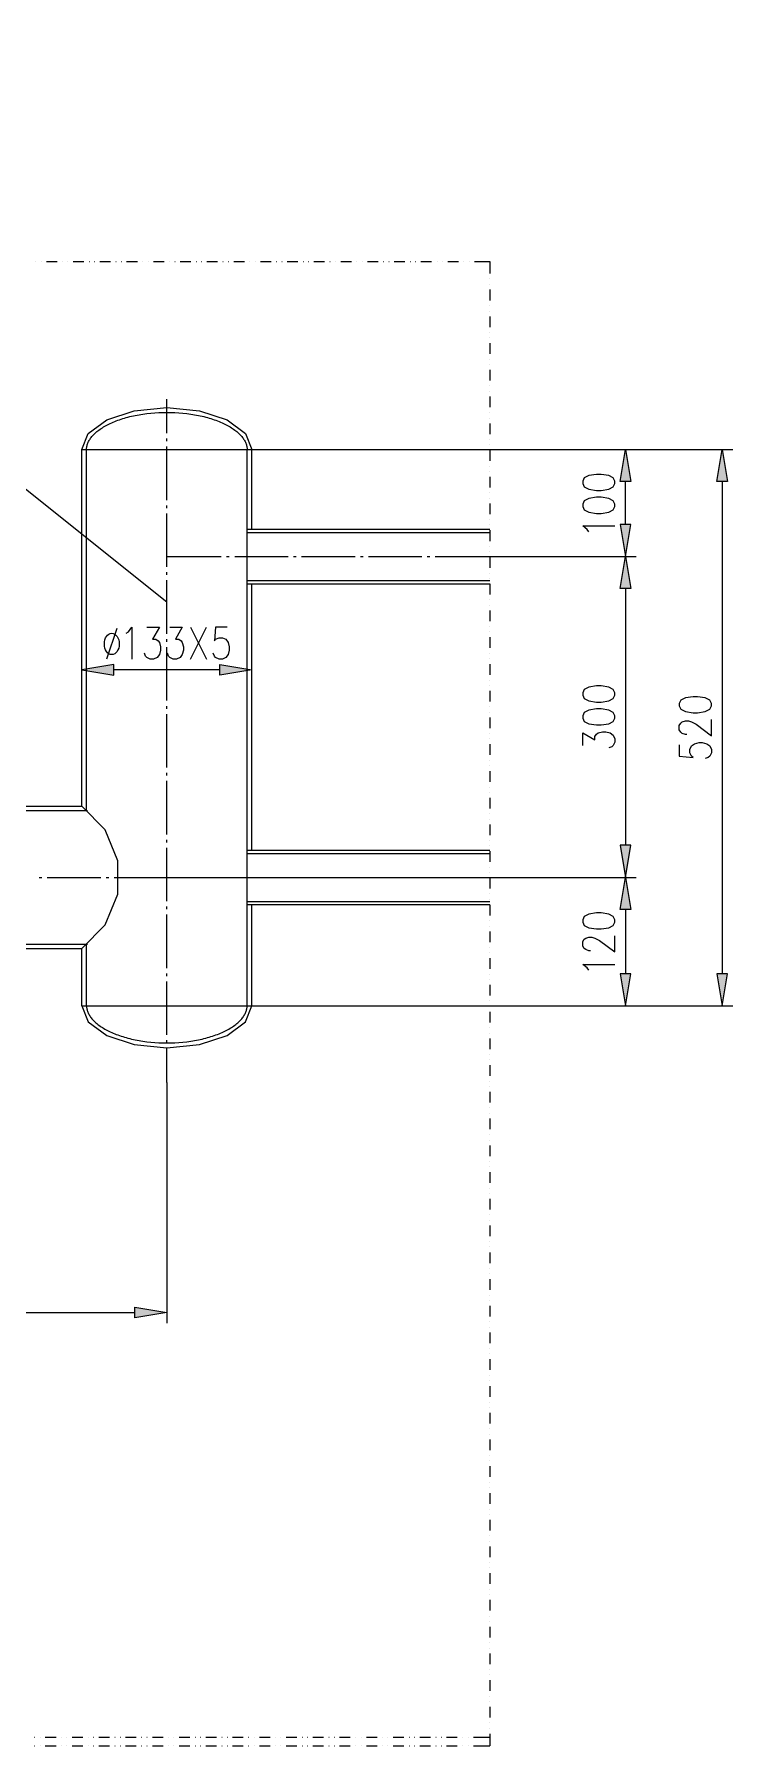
# Model space of a CAD drawing. Header units: millimetres. Extents: x 0 to 829, y 0 to 586.
# Drawn here: x 519.4 to 583.7, y 88.4 to 246.1 of the extents above; entities that cross this region are included whole.
import ezdxf

# ---------------------------------------------------------------- set-up
doc = ezdxf.new("R2010")
doc.units = ezdxf.units.MM

msp = doc.modelspace()

# ---------------------------------------------------------------- hatches: boundary and pattern name
h = msp.add_hatch(color=0)
h.dxf.hatch_style = 2
h.paths.add_polyline_path([(573.3415, 204.872167), (573.835389, 207.828444), (574.329278, 204.872167)])
h = msp.add_hatch(color=0)
h.dxf.hatch_style = 2
h.paths.add_polyline_path([(582.235028, 204.872167), (582.725389, 207.828444), (583.219278, 204.872167)])
h = msp.add_hatch(color=0)
h.dxf.hatch_style = 2
h.paths.add_polyline_path([(573.3415, 200.928111), (573.835389, 197.968306), (574.329278, 200.928111)])
h = msp.add_hatch(color=0)
h.dxf.hatch_style = 2
h.paths.add_polyline_path([(573.3415, 195.012028), (573.835389, 197.968306), (574.329278, 195.012028)])
h = msp.add_hatch(color=0)
h.dxf.hatch_style = 2
h.paths.add_polyline_path([(526.693694, 188.012917), (523.737417, 187.519028), (526.693694, 187.025139)])
h = msp.add_hatch(color=0)
h.dxf.hatch_style = 2
h.paths.add_polyline_path([(536.455056, 188.012917), (539.411333, 187.519028), (536.455056, 187.025139)])
h = msp.add_hatch(color=0)
h.dxf.hatch_style = 2
h.paths.add_polyline_path([(573.3415, 171.351222), (573.835389, 168.391417), (574.329278, 171.351222)])
h = msp.add_hatch(color=0)
h.dxf.hatch_style = 2
h.paths.add_polyline_path([(573.3415, 165.435139), (573.835389, 168.391417), (574.329278, 165.435139)])
h = msp.add_hatch(color=0)
h.dxf.hatch_style = 2
h.paths.add_polyline_path([(573.3415, 159.519056), (573.835389, 156.562778), (574.329278, 159.519056)])
h = msp.add_hatch(color=0)
h.dxf.hatch_style = 2
h.paths.add_polyline_path([(582.235028, 159.519056), (582.725389, 156.562778), (583.219278, 159.519056)])
h = msp.add_hatch(color=0)
h.dxf.hatch_style = 2
h.paths.add_polyline_path([(528.616333, 128.770944), (531.572611, 128.280583), (528.616333, 127.786694)])

# ---------------------------------------------------------------- linework, layer by layer
at = {"color": 0, "lineweight": 0}
for points in [[(531.572611, 193.759667), (456.078167, 254.176389)], [(519.4935, 225.160417), (519.511139, 225.160417)], [(519.983861, 225.160417), (520.0015, 225.160417)], [(520.47775, 225.160417), (521.465528, 225.160417)], [(521.955889, 225.160417), (521.973528, 225.160417)], [(522.449778, 225.160417), (522.467417, 225.160417)], [(522.943667, 225.160417), (523.927917, 225.160417)], [(524.421806, 225.160417), (524.439444, 225.160417)], [(524.915694, 225.160417), (524.933333, 225.160417)], [(525.409583, 225.160417), (526.393833, 225.160417)], [(526.887722, 225.160417), (526.905361, 225.160417)], [(527.378083, 225.160417), (527.395722, 225.160417)], [(527.871972, 225.160417), (528.85975, 225.160417)], [(529.350111, 225.160417), (529.36775, 225.160417)], [(529.844, 225.160417), (529.861639, 225.160417)], [(530.337889, 225.160417), (531.322139, 225.160417)], [(531.816028, 225.160417), (531.833667, 225.160417)], [(532.309917, 225.160417), (532.327556, 225.160417)], [(532.803806, 225.160417), (533.788056, 225.160417)], [(534.281944, 225.160417), (534.299583, 225.160417)], [(534.775833, 225.160417), (534.793472, 225.160417)], [(535.266194, 225.160417), (536.253972, 225.160417)], [(536.744333, 225.160417), (536.761972, 225.160417)], [(537.238222, 225.160417), (537.255861, 225.160417)], [(537.732111, 225.160417), (538.716361, 225.160417)], [(539.21025, 225.160417), (539.227889, 225.160417)], [(539.704139, 225.160417), (539.721778, 225.160417)], [(540.198028, 225.160417), (541.182278, 225.160417)], [(541.676167, 225.160417), (541.693806, 225.160417)], [(542.170056, 225.160417), (542.187694, 225.160417)], [(542.660417, 225.160417), (543.648194, 225.160417)], [(544.142083, 225.160417), (544.159722, 225.160417)], [(544.632444, 225.160417), (544.650083, 225.160417)], [(545.126333, 225.160417), (546.110583, 225.160417)], [(546.604472, 225.160417), (546.622111, 225.160417)], [(547.098361, 225.160417), (547.116, 225.160417)], [(547.59225, 225.160417), (548.5765, 225.160417)], [(549.070389, 225.160417), (549.088028, 225.160417)], [(549.564278, 225.160417), (549.581917, 225.160417)], [(550.054639, 225.160417), (551.042417, 225.160417)], [(551.536306, 225.160417), (551.553944, 225.160417)], [(552.026667, 225.160417), (552.044306, 225.160417)], [(552.520556, 225.160417), (553.504806, 225.160417)], [(553.998694, 225.160417), (554.016333, 225.160417)], [(554.492583, 225.160417), (554.510222, 225.160417)], [(554.986472, 225.160417), (555.970722, 225.160417)], [(556.464611, 225.160417), (556.48225, 225.160417)], [(556.9585, 225.160417), (556.976139, 225.160417)], [(557.448861, 225.160417), (558.436639, 225.160417)], [(558.930528, 225.160417), (558.948167, 225.160417)], [(559.420889, 225.160417), (559.438528, 225.160417)], [(559.914778, 225.160417), (561.322361, 225.160417)], [(561.322361, 225.160417), (561.322361, 224.045639)], [(561.322361, 223.55175), (561.34, 223.55175)], [(561.322361, 223.057861), (561.34, 223.057861)], [(561.322361, 222.5675), (561.322361, 221.579722)], [(561.322361, 221.085833), (561.34, 221.085833)], [(561.322361, 220.595472), (561.34, 220.595472)], [(561.322361, 220.101583), (561.322361, 219.117333)], [(561.322361, 218.623444), (561.34, 218.623444)], [(561.322361, 218.129556), (561.34, 218.129556)], [(561.322361, 217.635667), (561.322361, 216.651417)], [(561.322361, 216.157528), (561.34, 216.157528)], [(561.322361, 215.663639), (561.34, 215.663639)], [(561.322361, 215.173278), (561.322361, 214.1855)], [(561.322361, 213.691611), (561.34, 213.691611)], [(561.322361, 213.20125), (561.34, 213.20125)], [(523.737417, 207.828444), (524.333611, 209.310111), (526.030472, 210.566), (528.574, 211.405611), (531.572611, 211.701944), (534.57475, 211.405611), (537.118278, 210.566), (538.815139, 209.310111), (539.411333, 207.828444)], [(531.572611, 209.331278), (531.572611, 212.474528)], [(561.322361, 212.707361), (561.322361, 211.723111)], [(524.178389, 207.828444), (524.181917, 207.902528), (524.185444, 207.976611), (524.196028, 208.047167), (524.210139, 208.12125), (524.22425, 208.195333), (524.245417, 208.269417), (524.270111, 208.3435), (524.298333, 208.417583), (524.330083, 208.495194), (524.365361, 208.569278), (524.407694, 208.646889), (524.453556, 208.720972), (524.499417, 208.798583), (524.552333, 208.872667), (524.612306, 208.950278), (524.672278, 209.024361), (524.739306, 209.101972), (524.809861, 209.179583), (524.883944, 209.253667), (524.961556, 209.32775), (525.046222, 209.405361), (525.134417, 209.479444), (525.226139, 209.55), (525.321389, 209.624083), (525.420167, 209.694639), (525.526, 209.765194), (525.631833, 209.83575), (525.744722, 209.906306), (525.861139, 209.973333), (525.977556, 210.040361), (526.101028, 210.107389), (526.228028, 210.170889), (526.358556, 210.230861), (526.492611, 210.294361), (526.630194, 210.354333), (526.767778, 210.410778), (526.912417, 210.467222), (527.057056, 210.523667), (527.205222, 210.576583), (527.360444, 210.6295), (527.512139, 210.678889), (527.670889, 210.72475), (527.829639, 210.770611), (527.991917, 210.816472), (528.157722, 210.858806), (528.323528, 210.897611), (528.492861, 210.936417), (528.662194, 210.971694), (528.835056, 211.006972), (529.011444, 211.038722), (529.187833, 211.066944), (529.364222, 211.095167), (529.544139, 211.123389), (529.724056, 211.144556), (530.087417, 211.186889), (530.457833, 211.218639), (530.82825, 211.239806), (531.198667, 211.253917), (531.572611, 211.257444), (531.946556, 211.253917), (532.3205, 211.239806), (532.690917, 211.218639), (533.061333, 211.186889), (533.424694, 211.144556), (533.604611, 211.123389), (533.784528, 211.095167), (533.960917, 211.066944), (534.137306, 211.038722), (534.313694, 211.006972), (534.483028, 210.971694), (534.655889, 210.936417), (534.825222, 210.897611), (534.991028, 210.858806), (535.156833, 210.816472), (535.319111, 210.770611), (535.477861, 210.72475), (535.636611, 210.678889), (535.788306, 210.6295), (535.94, 210.576583), (536.091694, 210.523667), (536.236333, 210.467222), (536.380972, 210.410778), (536.518556, 210.354333), (536.656139, 210.294361), (536.790194, 210.230861), (536.920722, 210.170889), (537.047722, 210.107389), (537.167667, 210.040361), (537.287611, 209.973333), (537.404028, 209.906306), (537.516917, 209.83575), (537.62275, 209.765194), (537.728583, 209.694639), (537.827361, 209.624083), (537.922611, 209.55), (538.014333, 209.479444), (538.102528, 209.405361), (538.187194, 209.32775), (538.264806, 209.253667), (538.338889, 209.179583), (538.409444, 209.101972), (538.476472, 209.024361), (538.536444, 208.950278), (538.596417, 208.872667), (538.649333, 208.798583), (538.695194, 208.720972), (538.741056, 208.646889), (538.779861, 208.569278), (538.818667, 208.495194), (538.850417, 208.417583), (538.878639, 208.3435), (538.903333, 208.269417), (538.9245, 208.195333), (538.938611, 208.12125), (538.952722, 208.047167), (538.959778, 207.976611), (538.966833, 207.902528), (538.966833, 207.828444)], [(561.322361, 211.229222), (561.34, 211.229222)], [(561.322361, 210.735333), (561.34, 210.735333)], [(561.322361, 210.241444), (561.322361, 209.257194)], [(531.572611, 208.590444), (531.572611, 208.837389)], [(561.322361, 208.763306), (561.34, 208.763306)], [(561.322361, 208.269417), (561.34, 208.269417)], [(523.737417, 174.949556), (523.737417, 207.828444)], [(523.737417, 207.828444), (539.411333, 207.828444)], [(524.178389, 174.621472), (524.178389, 207.828444)], [(531.572611, 203.16825), (531.572611, 208.096556)], [(538.966833, 156.562778), (538.966833, 207.828444)], [(539.411333, 207.828444), (583.713167, 207.828444)], [(539.411333, 200.483611), (539.411333, 207.828444)], [(561.322361, 207.828444), (574.823167, 207.828444)], [(561.322361, 207.779056), (561.322361, 206.791278)], [(561.322361, 206.297389), (561.34, 206.297389)], [(561.322361, 205.807028), (561.34, 205.807028)], [(561.322361, 205.313139), (561.322361, 204.325361)], [(561.322361, 203.835), (561.34, 203.835)], [(573.835389, 200.928111), (573.835389, 204.872167)], [(582.725389, 204.872167), (582.725389, 159.519056)], [(531.572611, 202.427417), (531.572611, 202.674361)], [(531.572611, 197.005222), (531.572611, 201.937056)], [(561.322361, 203.341111), (561.34, 203.341111)], [(561.322361, 202.847222), (561.322361, 201.862972)], [(538.966833, 200.483611), (561.322361, 200.483611)], [(561.322361, 201.369083), (561.34, 201.369083)], [(561.322361, 200.875194), (561.34, 200.875194)], [(561.322361, 200.384833), (561.322361, 199.397056)], [(570.455778, 200.257833), (570.314667, 200.4695), (569.891333, 200.787), (572.851139, 200.787)], [(538.966833, 200.187278), (561.322361, 200.187278)], [(561.322361, 198.903167), (561.34, 198.903167)], [(531.572611, 197.968306), (536.589111, 197.968306)], [(537.083, 197.968306), (537.329944, 197.968306)], [(537.823833, 197.968306), (542.752139, 197.968306)], [(543.246028, 197.968306), (543.492972, 197.968306)], [(543.983333, 197.968306), (548.915167, 197.968306)], [(549.405528, 197.968306), (549.652472, 197.968306)], [(550.146361, 197.968306), (555.074667, 197.968306)], [(555.568556, 197.968306), (555.8155, 197.968306)], [(556.309389, 197.968306), (561.322361, 197.968306)], [(561.322361, 198.412806), (561.34, 198.412806)], [(561.322361, 197.968306), (574.823167, 197.968306)], [(561.322361, 197.968306), (574.823167, 197.968306)], [(561.322361, 197.918917), (561.322361, 196.931139)], [(531.572611, 196.267917), (531.572611, 196.514861)], [(531.572611, 190.845722), (531.572611, 195.774028)], [(538.966833, 195.752861), (561.322361, 195.752861)], [(561.322361, 196.440778), (561.34, 196.440778)], [(561.322361, 195.946889), (561.34, 195.946889)], [(538.966833, 195.456528), (561.322361, 195.456528)], [(539.411333, 170.906722), (539.411333, 195.456528)], [(561.322361, 195.453), (561.322361, 194.46875)], [(573.835389, 195.012028), (573.835389, 171.351222)], [(561.322361, 193.974861), (561.34, 193.974861)], [(561.322361, 193.480972), (561.34, 193.480972)], [(561.322361, 192.990611), (561.322361, 192.002833)], [(526.979444, 191.321972), (526.026944, 188.506806)], [(527.822583, 190.898639), (528.03425, 191.03975), (528.35175, 191.463083), (528.35175, 188.506806)], [(529.724056, 191.463083), (530.888222, 191.463083), (530.253222, 190.337722), (530.570722, 190.337722), (530.782389, 190.196611), (530.888222, 190.0555), (530.994056, 189.632167), (530.994056, 189.349944), (530.888222, 188.926611), (530.676556, 188.647917), (530.359056, 188.506806), (530.041556, 188.506806), (529.724056, 188.647917), (529.62175, 188.7855), (529.515917, 189.067722)], [(531.837194, 191.463083), (533.001361, 191.463083), (532.366361, 190.337722), (532.683861, 190.337722), (532.895528, 190.196611), (533.001361, 190.0555), (533.107194, 189.632167), (533.107194, 189.349944), (533.001361, 188.926611), (532.789694, 188.647917), (532.472194, 188.506806), (532.154694, 188.506806), (531.837194, 188.647917), (531.731361, 188.7855), (531.625528, 189.067722)], [(533.738667, 188.506806), (535.220333, 191.463083)], [(533.738667, 191.463083), (535.220333, 188.506806)], [(537.118278, 191.463083), (536.063472, 191.463083), (535.957639, 190.196611), (536.063472, 190.337722), (536.380972, 190.478833), (536.698472, 190.478833), (537.015972, 190.337722), (537.224111, 190.0555), (537.329944, 189.632167), (537.329944, 189.349944), (537.224111, 188.926611), (537.015972, 188.647917), (536.698472, 188.506806), (536.380972, 188.506806), (536.063472, 188.647917), (535.957639, 188.7855), (535.851806, 189.067722)], [(561.322361, 191.508944), (561.34, 191.508944)], [(561.322361, 191.018583), (561.34, 191.018583)], [(531.572611, 190.104889), (531.572611, 190.351833)], [(531.572611, 184.682694), (531.572611, 189.611)], [(561.322361, 190.524694), (561.322361, 189.536917)], [(523.737417, 179.539194), (523.737417, 188.506806)], [(539.411333, 179.539194), (539.411333, 188.506806)], [(561.322361, 189.046556), (561.34, 189.046556)], [(561.322361, 188.552667), (561.34, 188.552667)], [(561.322361, 188.058778), (561.322361, 187.074528)], [(536.455056, 187.519028), (526.693694, 187.519028)], [(561.322361, 186.580639), (561.34, 186.580639)], [(561.322361, 186.08675), (561.34, 186.08675)], [(561.322361, 185.596389), (561.322361, 184.608611)], [(531.572611, 183.941861), (531.572611, 184.188806)], [(531.572611, 178.519667), (531.572611, 183.4515)], [(561.322361, 184.114722), (561.34, 184.114722)], [(561.322361, 183.624361), (561.34, 183.624361)], [(561.322361, 183.130472), (561.322361, 182.142694)], [(561.322361, 181.652333), (561.34, 181.652333)], [(569.891333, 180.541083), (569.891333, 181.701722), (571.020222, 181.07025), (571.020222, 181.384222), (571.161333, 181.595889), (571.302444, 181.701722), (571.72225, 181.807556), (572.004472, 181.807556), (572.427806, 181.701722), (572.710028, 181.490056), (572.851139, 181.172556), (572.851139, 180.858583), (572.710028, 180.541083), (572.568917, 180.43525), (572.286694, 180.329417)], [(579.486889, 181.560611), (579.345778, 181.560611), (579.063556, 181.666444), (578.925972, 181.772278), (578.784861, 181.983944), (578.784861, 182.407278), (578.925972, 182.618944), (579.063556, 182.724778), (579.345778, 182.830611), (579.628, 182.830611), (579.910222, 182.724778), (580.333556, 182.513111), (581.741139, 181.454778), (581.741139, 182.936444)], [(561.322361, 181.158444), (561.34, 181.158444)], [(561.322361, 180.664556), (561.322361, 179.680306)], [(578.784861, 180.611639), (578.784861, 179.553306), (580.051333, 179.447472), (579.910222, 179.553306), (579.769111, 179.870806), (579.769111, 180.188306), (579.910222, 180.505806), (580.192444, 180.717472), (580.615778, 180.823306), (580.894472, 180.823306), (581.317806, 180.717472), (581.600028, 180.505806), (581.741139, 180.188306), (581.741139, 179.870806), (581.600028, 179.553306), (581.458917, 179.447472), (581.176694, 179.341639)], [(561.322361, 179.186417), (561.34, 179.186417)], [(561.322361, 178.692528), (561.34, 178.692528)], [(531.572611, 177.782361), (531.572611, 178.025778)], [(531.572611, 172.356639), (531.572611, 177.288472)], [(561.322361, 178.198639), (561.322361, 177.214389)], [(561.322361, 176.7205), (561.34, 176.7205)], [(561.322361, 176.230139), (561.34, 176.230139)], [(561.322361, 175.73625), (561.322361, 174.748472)], [(495.949111, 174.554444), (524.266583, 174.554444)], [(496.344222, 174.949556), (523.737417, 174.949556)], [(523.737417, 161.836806), (525.885833, 164.0205), (527.05, 166.860361), (527.05, 169.926), (525.885833, 172.762333), (523.737417, 174.949556)], [(561.322361, 174.258111), (561.34, 174.258111)], [(561.322361, 173.764222), (561.34, 173.764222)], [(561.322361, 173.270333), (561.322361, 172.286083)], [(531.572611, 171.619333), (531.572611, 171.866278)], [(531.572611, 166.197139), (531.572611, 171.125444)], [(538.966833, 170.906722), (561.322361, 170.906722)], [(538.966833, 170.610389), (561.322361, 170.610389)], [(561.322361, 171.792194), (561.34, 171.792194)], [(561.322361, 171.298306), (561.34, 171.298306)], [(561.322361, 170.804417), (561.322361, 169.820167)], [(561.322361, 169.326278), (561.34, 169.326278)], [(561.322361, 168.832389), (561.34, 168.832389)], [(519.814528, 168.391417), (520.057944, 168.391417)], [(520.551833, 168.391417), (525.483667, 168.391417)], [(525.974028, 168.391417), (526.220972, 168.391417)], [(526.714861, 168.391417), (531.643167, 168.391417)], [(531.572611, 168.391417), (536.589111, 168.391417)], [(531.572611, 168.391417), (574.823167, 168.391417)], [(532.137056, 168.391417), (532.384, 168.391417)], [(532.877889, 168.391417), (537.760333, 168.391417)], [(537.083, 168.391417), (537.329944, 168.391417)], [(537.823833, 168.391417), (542.752139, 168.391417)], [(543.246028, 168.391417), (543.492972, 168.391417)], [(543.983333, 168.391417), (548.915167, 168.391417)], [(549.405528, 168.391417), (549.652472, 168.391417)], [(550.146361, 168.391417), (555.074667, 168.391417)], [(555.568556, 168.391417), (555.8155, 168.391417)], [(556.309389, 168.391417), (561.322361, 168.391417)], [(561.322361, 168.391417), (574.823167, 168.391417)], [(561.322361, 168.342028), (561.322361, 167.35425)], [(531.572611, 165.456306), (531.572611, 165.70325)], [(538.966833, 166.172444), (561.322361, 166.172444)], [(538.966833, 165.879639), (561.322361, 165.879639)], [(539.411333, 156.562778), (539.411333, 165.879639)], [(561.322361, 166.863889), (561.34, 166.863889)], [(561.322361, 166.37), (561.34, 166.37)], [(561.322361, 165.876111), (561.322361, 164.891861)], [(531.572611, 160.034111), (531.572611, 164.962417)], [(561.322361, 164.397972), (561.34, 164.397972)], [(573.835389, 165.435139), (573.835389, 159.519056)], [(561.322361, 163.904083), (561.34, 163.904083)], [(561.322361, 163.410194), (561.322361, 162.425944)], [(570.596889, 161.632194), (570.455778, 161.632194), (570.173556, 161.738028), (570.032444, 161.843861), (569.891333, 162.055528), (569.891333, 162.475333), (570.032444, 162.687), (570.173556, 162.792833), (570.455778, 162.898667), (570.738, 162.898667), (571.020222, 162.792833), (571.440028, 162.581167), (572.851139, 161.526361), (572.851139, 163.0045)], [(495.949111, 162.231917), (524.266583, 162.231917)], [(496.344222, 161.836806), (523.737417, 161.836806)], [(523.737417, 156.562778), (523.737417, 161.836806)], [(524.178389, 156.562778), (524.178389, 162.161361)], [(561.322361, 161.932056), (561.34, 161.932056)], [(561.322361, 161.438167), (561.34, 161.438167)], [(561.322361, 160.947806), (561.322361, 159.960028)], [(531.572611, 159.293278), (531.572611, 159.540222)], [(561.322361, 159.469667), (561.34, 159.469667)], [(570.455778, 159.836556), (570.314667, 160.048222), (569.891333, 160.365722), (572.851139, 160.365722)], [(531.572611, 153.871083), (531.572611, 158.802917)], [(561.322361, 158.975778), (561.34, 158.975778)], [(561.322361, 158.481889), (561.322361, 157.497639)], [(523.737417, 156.562778), (539.411333, 156.562778)], [(523.737417, 156.562778), (524.333611, 155.081111), (526.030472, 153.821694), (528.574, 152.982083), (531.572611, 152.689278), (534.57475, 152.982083), (537.118278, 153.821694), (538.815139, 155.081111), (539.411333, 156.562778)], [(524.178389, 156.562778), (524.181917, 156.488694), (524.185444, 156.414611), (524.196028, 156.340528), (524.210139, 156.269972), (524.22425, 156.195889), (524.245417, 156.121806), (524.270111, 156.047722), (524.298333, 155.970111), (524.330083, 155.896028), (524.365361, 155.821944), (524.407694, 155.744333), (524.453556, 155.67025), (524.499417, 155.592639), (524.552333, 155.518556), (524.612306, 155.440944), (524.672278, 155.363333), (524.739306, 155.28925), (524.809861, 155.211639), (524.883944, 155.137556), (524.961556, 155.059944), (525.046222, 154.985861), (525.134417, 154.911778), (525.226139, 154.837694), (525.321389, 154.767139), (525.420167, 154.693056), (525.526, 154.6225), (525.631833, 154.551944), (525.744722, 154.484917), (525.861139, 154.417889), (525.977556, 154.350861), (526.101028, 154.283833), (526.228028, 154.220333), (526.358556, 154.156833), (526.492611, 154.096861), (526.630194, 154.036889), (526.767778, 153.980444), (526.912417, 153.924), (527.057056, 153.867556), (527.205222, 153.814639), (527.360444, 153.761722), (527.512139, 153.712333), (527.670889, 153.666472), (527.829639, 153.620611), (527.991917, 153.57475), (528.157722, 153.532417), (528.323528, 153.493611), (528.492861, 153.454806), (528.662194, 153.419528), (528.835056, 153.38425), (529.011444, 153.3525), (529.187833, 153.32075), (529.364222, 153.292528), (529.544139, 153.267833), (529.724056, 153.246667), (530.087417, 153.204333), (530.457833, 153.172583), (530.82825, 153.151417), (531.198667, 153.137306), (531.572611, 153.133778), (531.946556, 153.137306), (532.3205, 153.151417), (532.690917, 153.172583), (533.061333, 153.204333), (533.424694, 153.246667), (533.604611, 153.267833), (533.784528, 153.292528), (533.960917, 153.32075), (534.137306, 153.3525), (534.313694, 153.38425), (534.483028, 153.419528), (534.655889, 153.454806), (534.825222, 153.493611), (534.991028, 153.532417), (535.156833, 153.57475), (535.319111, 153.620611), (535.477861, 153.666472), (535.636611, 153.712333), (535.788306, 153.761722), (535.94, 153.814639), (536.091694, 153.867556), (536.236333, 153.924), (536.380972, 153.980444), (536.518556, 154.036889), (536.656139, 154.096861), (536.790194, 154.156833), (536.920722, 154.220333), (537.047722, 154.283833), (537.167667, 154.350861), (537.287611, 154.417889), (537.404028, 154.484917), (537.516917, 154.551944), (537.62275, 154.6225), (537.728583, 154.693056), (537.827361, 154.767139), (537.922611, 154.837694), (538.014333, 154.911778), (538.102528, 154.985861), (538.187194, 155.059944), (538.264806, 155.137556), (538.338889, 155.211639), (538.409444, 155.28925), (538.476472, 155.363333), (538.536444, 155.440944), (538.596417, 155.518556), (538.649333, 155.592639), (538.695194, 155.67025), (538.741056, 155.744333), (538.779861, 155.821944), (538.818667, 155.896028), (538.850417, 155.970111), (538.878639, 156.047722), (538.903333, 156.121806), (538.9245, 156.195889), (538.938611, 156.269972), (538.952722, 156.340528), (538.959778, 156.414611), (538.966833, 156.488694), (538.966833, 156.562778)], [(539.411333, 156.562778), (583.713167, 156.562778)], [(539.411333, 156.562778), (574.823167, 156.562778)], [(561.322361, 157.00375), (561.34, 157.00375)], [(561.322361, 156.509861), (561.34, 156.509861)], [(561.322361, 156.015972), (561.322361, 155.031722)], [(531.572611, 153.133778), (531.572611, 153.380722)], [(561.322361, 154.537833), (561.34, 154.537833)], [(561.322361, 154.043944), (561.34, 154.043944)], [(561.322361, 153.553583), (561.322361, 152.565806)], [(531.572611, 149.493111), (531.572611, 152.639889)], [(561.322361, 152.071917), (561.34, 152.071917)], [(561.322361, 151.581556), (561.34, 151.581556)], [(561.322361, 151.087667), (561.322361, 150.103417)], [(531.572611, 149.493111), (531.572611, 127.292806)], [(561.322361, 149.609528), (561.34, 149.609528)], [(561.322361, 149.115639), (561.34, 149.115639)], [(561.322361, 148.62175), (561.322361, 147.6375)], [(561.322361, 147.143611), (561.34, 147.143611)], [(561.322361, 146.649722), (561.34, 146.649722)], [(561.322361, 146.159361), (561.322361, 145.171583)], [(561.322361, 144.677694), (561.34, 144.677694)], [(561.322361, 144.187333), (561.34, 144.187333)], [(561.322361, 143.693444), (561.322361, 142.709194)], [(561.322361, 142.215306), (561.34, 142.215306)], [(561.322361, 141.721417), (561.34, 141.721417)], [(561.322361, 141.227528), (561.322361, 140.243278)], [(561.322361, 139.749389), (561.34, 139.749389)], [(561.322361, 139.2555), (561.34, 139.2555)], [(561.322361, 138.765139), (561.322361, 137.777361)], [(561.322361, 137.283472), (561.34, 137.283472)], [(561.322361, 136.793111), (561.34, 136.793111)], [(561.322361, 136.299222), (561.322361, 135.311444)], [(561.322361, 134.821083), (561.34, 134.821083)], [(561.322361, 134.327194), (561.34, 134.327194)], [(561.322361, 133.833306), (561.322361, 132.849056)], [(561.322361, 132.355167), (561.34, 132.355167)], [(561.322361, 131.861278), (561.34, 131.861278)], [(561.322361, 131.370917), (561.322361, 130.383139)], [(561.322361, 129.88925), (561.34, 129.88925)], [(561.322361, 129.398889), (561.34, 129.398889)], [(492.745889, 128.280583), (528.616333, 128.280583)], [(561.322361, 128.905), (561.322361, 127.917222)], [(561.322361, 127.426861), (561.34, 127.426861)], [(561.322361, 126.932972), (561.34, 126.932972)], [(561.322361, 126.439083), (561.322361, 125.454833)], [(561.322361, 124.960944), (561.34, 124.960944)], [(561.322361, 124.467056), (561.34, 124.467056)], [(561.322361, 123.976694), (561.322361, 122.988917)], [(561.322361, 122.495028), (561.34, 122.495028)], [(561.322361, 122.004667), (561.34, 122.004667)], [(561.322361, 121.510778), (561.322361, 120.523)], [(561.322361, 120.032639), (561.34, 120.032639)], [(561.322361, 119.53875), (561.34, 119.53875)], [(561.322361, 119.044861), (561.322361, 118.060611)], [(561.322361, 117.566722), (561.34, 117.566722)], [(561.322361, 117.072833), (561.34, 117.072833)], [(561.322361, 116.582472), (561.322361, 115.594694)], [(561.322361, 115.100806), (561.34, 115.100806)], [(561.322361, 114.610444), (561.34, 114.610444)], [(561.322361, 114.116556), (561.322361, 113.128778)], [(561.322361, 112.638417), (561.34, 112.638417)], [(561.322361, 112.144528), (561.34, 112.144528)], [(561.322361, 111.650639), (561.322361, 110.666389)], [(561.322361, 110.1725), (561.34, 110.1725)], [(561.322361, 109.678611), (561.34, 109.678611)], [(561.322361, 109.184722), (561.322361, 108.200472)], [(561.322361, 107.706583), (561.34, 107.706583)], [(561.322361, 107.216222), (561.34, 107.216222)], [(561.322361, 106.722333), (561.322361, 105.734556)], [(561.322361, 105.244194), (561.34, 105.244194)], [(561.322361, 104.750306), (561.34, 104.750306)], [(561.322361, 104.256417), (561.322361, 103.272167)], [(561.322361, 102.778278), (561.34, 102.778278)], [(561.322361, 102.284389), (561.34, 102.284389)], [(561.322361, 101.7905), (561.322361, 100.80625)], [(561.322361, 100.312361), (561.34, 100.312361)], [(561.322361, 99.818472), (561.34, 99.818472)], [(561.322361, 99.328111), (561.322361, 98.340333)], [(561.322361, 97.849972), (561.34, 97.849972)], [(561.322361, 97.356083), (561.34, 97.356083)], [(561.322361, 96.862194), (561.322361, 95.877944)], [(561.322361, 95.384056), (561.34, 95.384056)], [(561.322361, 94.890167), (561.34, 94.890167)], [(561.322361, 94.396278), (561.322361, 93.412028)], [(561.322361, 92.918139), (561.34, 92.918139)], [(561.322361, 92.42425), (561.34, 92.42425)], [(561.322361, 91.933889), (561.322361, 90.946111)], [(561.322361, 90.45575), (561.34, 90.45575)], [(561.322361, 89.961861), (561.34, 89.961861)], [(519.394722, 89.139889), (519.412361, 89.139889)], [(519.394722, 88.353194), (519.412361, 88.353194)], [(519.888611, 89.139889), (519.90625, 89.139889)], [(519.888611, 88.353194), (519.90625, 88.353194)], [(520.378972, 89.139889), (521.36675, 89.139889)], [(520.378972, 88.353194), (521.36675, 88.353194)], [(521.857111, 89.139889), (521.87475, 89.139889)], [(521.857111, 88.353194), (521.87475, 88.353194)], [(522.351, 89.139889), (522.368639, 89.139889)], [(522.351, 88.353194), (522.368639, 88.353194)], [(522.844889, 89.139889), (523.829139, 89.139889)], [(522.844889, 88.353194), (523.829139, 88.353194)], [(524.323028, 89.139889), (524.340667, 89.139889)], [(524.323028, 88.353194), (524.340667, 88.353194)], [(524.816917, 89.139889), (524.834556, 89.139889)], [(524.816917, 88.353194), (524.834556, 88.353194)], [(525.310806, 89.139889), (526.295056, 89.139889)], [(525.310806, 88.353194), (526.295056, 88.353194)], [(526.788944, 89.139889), (526.806583, 89.139889)], [(526.788944, 88.353194), (526.806583, 88.353194)], [(527.282833, 89.139889), (527.300472, 89.139889)], [(527.282833, 88.353194), (527.300472, 88.353194)], [(527.773194, 89.139889), (528.760972, 89.139889)], [(527.773194, 88.353194), (528.760972, 88.353194)], [(529.251333, 89.139889), (529.268972, 89.139889)], [(529.251333, 88.353194), (529.268972, 88.353194)], [(529.745222, 89.139889), (529.762861, 89.139889)], [(529.745222, 88.353194), (529.762861, 88.353194)], [(530.239111, 89.139889), (531.223361, 89.139889)], [(530.239111, 88.353194), (531.223361, 88.353194)], [(531.71725, 89.139889), (531.734889, 89.139889)], [(531.71725, 88.353194), (531.734889, 88.353194)], [(532.211139, 89.139889), (532.228778, 89.139889)], [(532.211139, 88.353194), (532.228778, 88.353194)], [(532.705028, 89.139889), (533.689278, 89.139889)], [(532.705028, 88.353194), (533.689278, 88.353194)], [(534.183167, 89.139889), (534.200806, 89.139889)], [(534.183167, 88.353194), (534.200806, 88.353194)], [(534.677056, 89.139889), (534.694694, 89.139889)], [(534.677056, 88.353194), (534.694694, 88.353194)], [(535.167417, 89.139889), (536.155194, 89.139889)], [(535.167417, 88.353194), (536.155194, 88.353194)], [(536.649083, 89.139889), (536.666722, 89.139889)], [(536.649083, 88.353194), (536.666722, 88.353194)], [(537.139444, 89.139889), (537.157083, 89.139889)], [(537.139444, 88.353194), (537.157083, 88.353194)], [(537.633333, 89.139889), (538.617583, 89.139889)], [(537.633333, 88.353194), (538.617583, 88.353194)], [(539.111472, 89.139889), (539.129111, 89.139889)], [(539.111472, 88.353194), (539.129111, 88.353194)], [(539.605361, 89.139889), (539.623, 89.139889)], [(539.605361, 88.353194), (539.623, 88.353194)], [(540.09925, 89.139889), (541.0835, 89.139889)], [(540.09925, 88.353194), (541.0835, 88.353194)], [(541.577389, 89.139889), (541.595028, 89.139889)], [(541.577389, 88.353194), (541.595028, 88.353194)], [(542.071278, 89.139889), (542.088917, 89.139889)], [(542.071278, 88.353194), (542.088917, 88.353194)], [(542.561639, 89.139889), (543.549417, 89.139889)], [(542.561639, 88.353194), (543.549417, 88.353194)], [(544.043306, 89.139889), (544.060944, 89.139889)], [(544.043306, 88.353194), (544.060944, 88.353194)], [(544.533667, 89.139889), (544.551306, 89.139889)], [(544.533667, 88.353194), (544.551306, 88.353194)], [(545.027556, 89.139889), (546.011806, 89.139889)], [(545.027556, 88.353194), (546.011806, 88.353194)], [(546.505694, 89.139889), (546.523333, 89.139889)], [(546.505694, 88.353194), (546.523333, 88.353194)], [(546.999583, 89.139889), (547.017222, 89.139889)], [(546.999583, 88.353194), (547.017222, 88.353194)], [(547.493472, 89.139889), (548.477722, 89.139889)], [(547.493472, 88.353194), (548.477722, 88.353194)], [(548.971611, 89.139889), (548.98925, 89.139889)], [(548.971611, 88.353194), (548.98925, 88.353194)], [(549.4655, 89.139889), (549.483139, 89.139889)], [(549.4655, 88.353194), (549.483139, 88.353194)], [(549.955861, 89.139889), (550.943639, 89.139889)], [(549.955861, 88.353194), (550.943639, 88.353194)], [(551.437528, 89.139889), (551.455167, 89.139889)], [(551.437528, 88.353194), (551.455167, 88.353194)], [(551.927889, 89.139889), (551.945528, 89.139889)], [(551.927889, 88.353194), (551.945528, 88.353194)], [(552.421778, 89.139889), (553.409556, 89.139889)], [(552.421778, 88.353194), (553.409556, 88.353194)], [(553.899917, 89.139889), (553.917556, 89.139889)], [(553.899917, 88.353194), (553.917556, 88.353194)], [(554.393806, 89.139889), (554.411444, 89.139889)], [(554.393806, 88.353194), (554.411444, 88.353194)], [(554.887694, 89.139889), (555.871944, 89.139889)], [(554.887694, 88.353194), (555.871944, 88.353194)], [(556.365833, 89.139889), (556.383472, 89.139889)], [(556.365833, 88.353194), (556.383472, 88.353194)], [(556.859722, 89.139889), (556.877361, 89.139889)], [(556.859722, 88.353194), (556.877361, 88.353194)], [(557.350083, 89.139889), (558.337861, 89.139889)], [(557.350083, 88.353194), (558.337861, 88.353194)], [(558.83175, 89.139889), (558.849389, 89.139889)], [(558.83175, 88.353194), (558.849389, 88.353194)], [(559.322111, 89.139889), (559.33975, 89.139889)], [(559.322111, 88.353194), (559.33975, 88.353194)], [(559.816, 89.139889), (561.322361, 89.139889)], [(559.816, 88.353194), (561.322361, 88.353194)], [(561.322361, 89.467972), (561.322361, 88.353194)]]:
    msp.add_lwpolyline(points, dxfattribs=at)
for points in [[(573.3415, 204.872167), (573.835389, 207.828444), (574.329278, 204.872167)], [(582.235028, 204.872167), (582.725389, 207.828444), (583.219278, 204.872167)], [(569.891333, 204.695778), (570.032444, 204.378278), (570.455778, 204.166611), (571.161333, 204.060778), (571.581139, 204.060778), (572.286694, 204.166611), (572.710028, 204.378278), (572.851139, 204.695778), (572.851139, 204.907444), (572.710028, 205.224944), (572.286694, 205.433083), (571.581139, 205.538917), (571.161333, 205.538917), (570.455778, 205.433083), (570.032444, 205.224944), (569.891333, 204.907444)], [(569.891333, 202.582639), (570.032444, 202.265139), (570.455778, 202.053472), (571.161333, 201.947639), (571.581139, 201.947639), (572.286694, 202.053472), (572.710028, 202.265139), (572.851139, 202.582639), (572.851139, 202.794306), (572.710028, 203.111806), (572.286694, 203.323472), (571.581139, 203.429306), (571.161333, 203.429306), (570.455778, 203.323472), (570.032444, 203.111806), (569.891333, 202.794306)], [(573.3415, 200.928111), (573.835389, 197.968306), (574.329278, 200.928111)], [(573.3415, 195.012028), (573.835389, 197.968306), (574.329278, 195.012028)], [(526.693694, 188.012917), (523.737417, 187.519028), (526.693694, 187.025139)], [(536.455056, 188.012917), (539.411333, 187.519028), (536.455056, 187.025139)], [(569.891333, 185.187167), (570.032444, 184.869667), (570.455778, 184.661528), (571.161333, 184.555694), (571.581139, 184.555694), (572.286694, 184.661528), (572.710028, 184.869667), (572.851139, 185.187167), (572.851139, 185.398833), (572.710028, 185.716333), (572.286694, 185.928), (571.581139, 186.033833), (571.161333, 186.033833), (570.455778, 185.928), (570.032444, 185.716333), (569.891333, 185.398833)], [(578.784861, 184.202917), (578.925972, 183.885417), (579.345778, 183.67375), (580.051333, 183.567917), (580.474667, 183.567917), (581.176694, 183.67375), (581.600028, 183.885417), (581.741139, 184.202917), (581.741139, 184.414583), (581.600028, 184.732083), (581.176694, 184.940222), (580.474667, 185.046056), (580.051333, 185.046056), (579.345778, 184.940222), (578.925972, 184.732083), (578.784861, 184.414583)], [(569.891333, 183.074028), (570.032444, 182.760056), (570.455778, 182.548389), (571.161333, 182.442556), (571.581139, 182.442556), (572.286694, 182.548389), (572.710028, 182.760056), (572.851139, 183.074028), (572.851139, 183.285694), (572.710028, 183.603194), (572.286694, 183.814861), (571.581139, 183.920694), (571.161333, 183.920694), (570.455778, 183.814861), (570.032444, 183.603194), (569.891333, 183.285694)], [(573.3415, 171.351222), (573.835389, 168.391417), (574.329278, 171.351222)], [(573.3415, 165.435139), (573.835389, 168.391417), (574.329278, 165.435139)], [(569.891333, 164.2745), (570.032444, 163.957), (570.455778, 163.745333), (571.161333, 163.6395), (571.581139, 163.6395), (572.286694, 163.745333), (572.710028, 163.957), (572.851139, 164.2745), (572.851139, 164.482639), (572.710028, 164.800139), (572.286694, 165.011806), (571.581139, 165.117639), (571.161333, 165.117639), (570.455778, 165.011806), (570.032444, 164.800139), (569.891333, 164.482639)], [(573.3415, 159.519056), (573.835389, 156.562778), (574.329278, 159.519056)], [(582.235028, 159.519056), (582.725389, 156.562778), (583.219278, 159.519056)], [(528.616333, 128.770944), (531.572611, 128.280583), (528.616333, 127.786694)]]:
    msp.add_lwpolyline(points, close=True, dxfattribs=at)
msp.add_ellipse((526.504958, 189.912625), major_axis=(0, 0.986014), ratio=0.695886, start_param=0, end_param=6.283185, dxfattribs=at)

doc.saveas('drawing.dxf')
